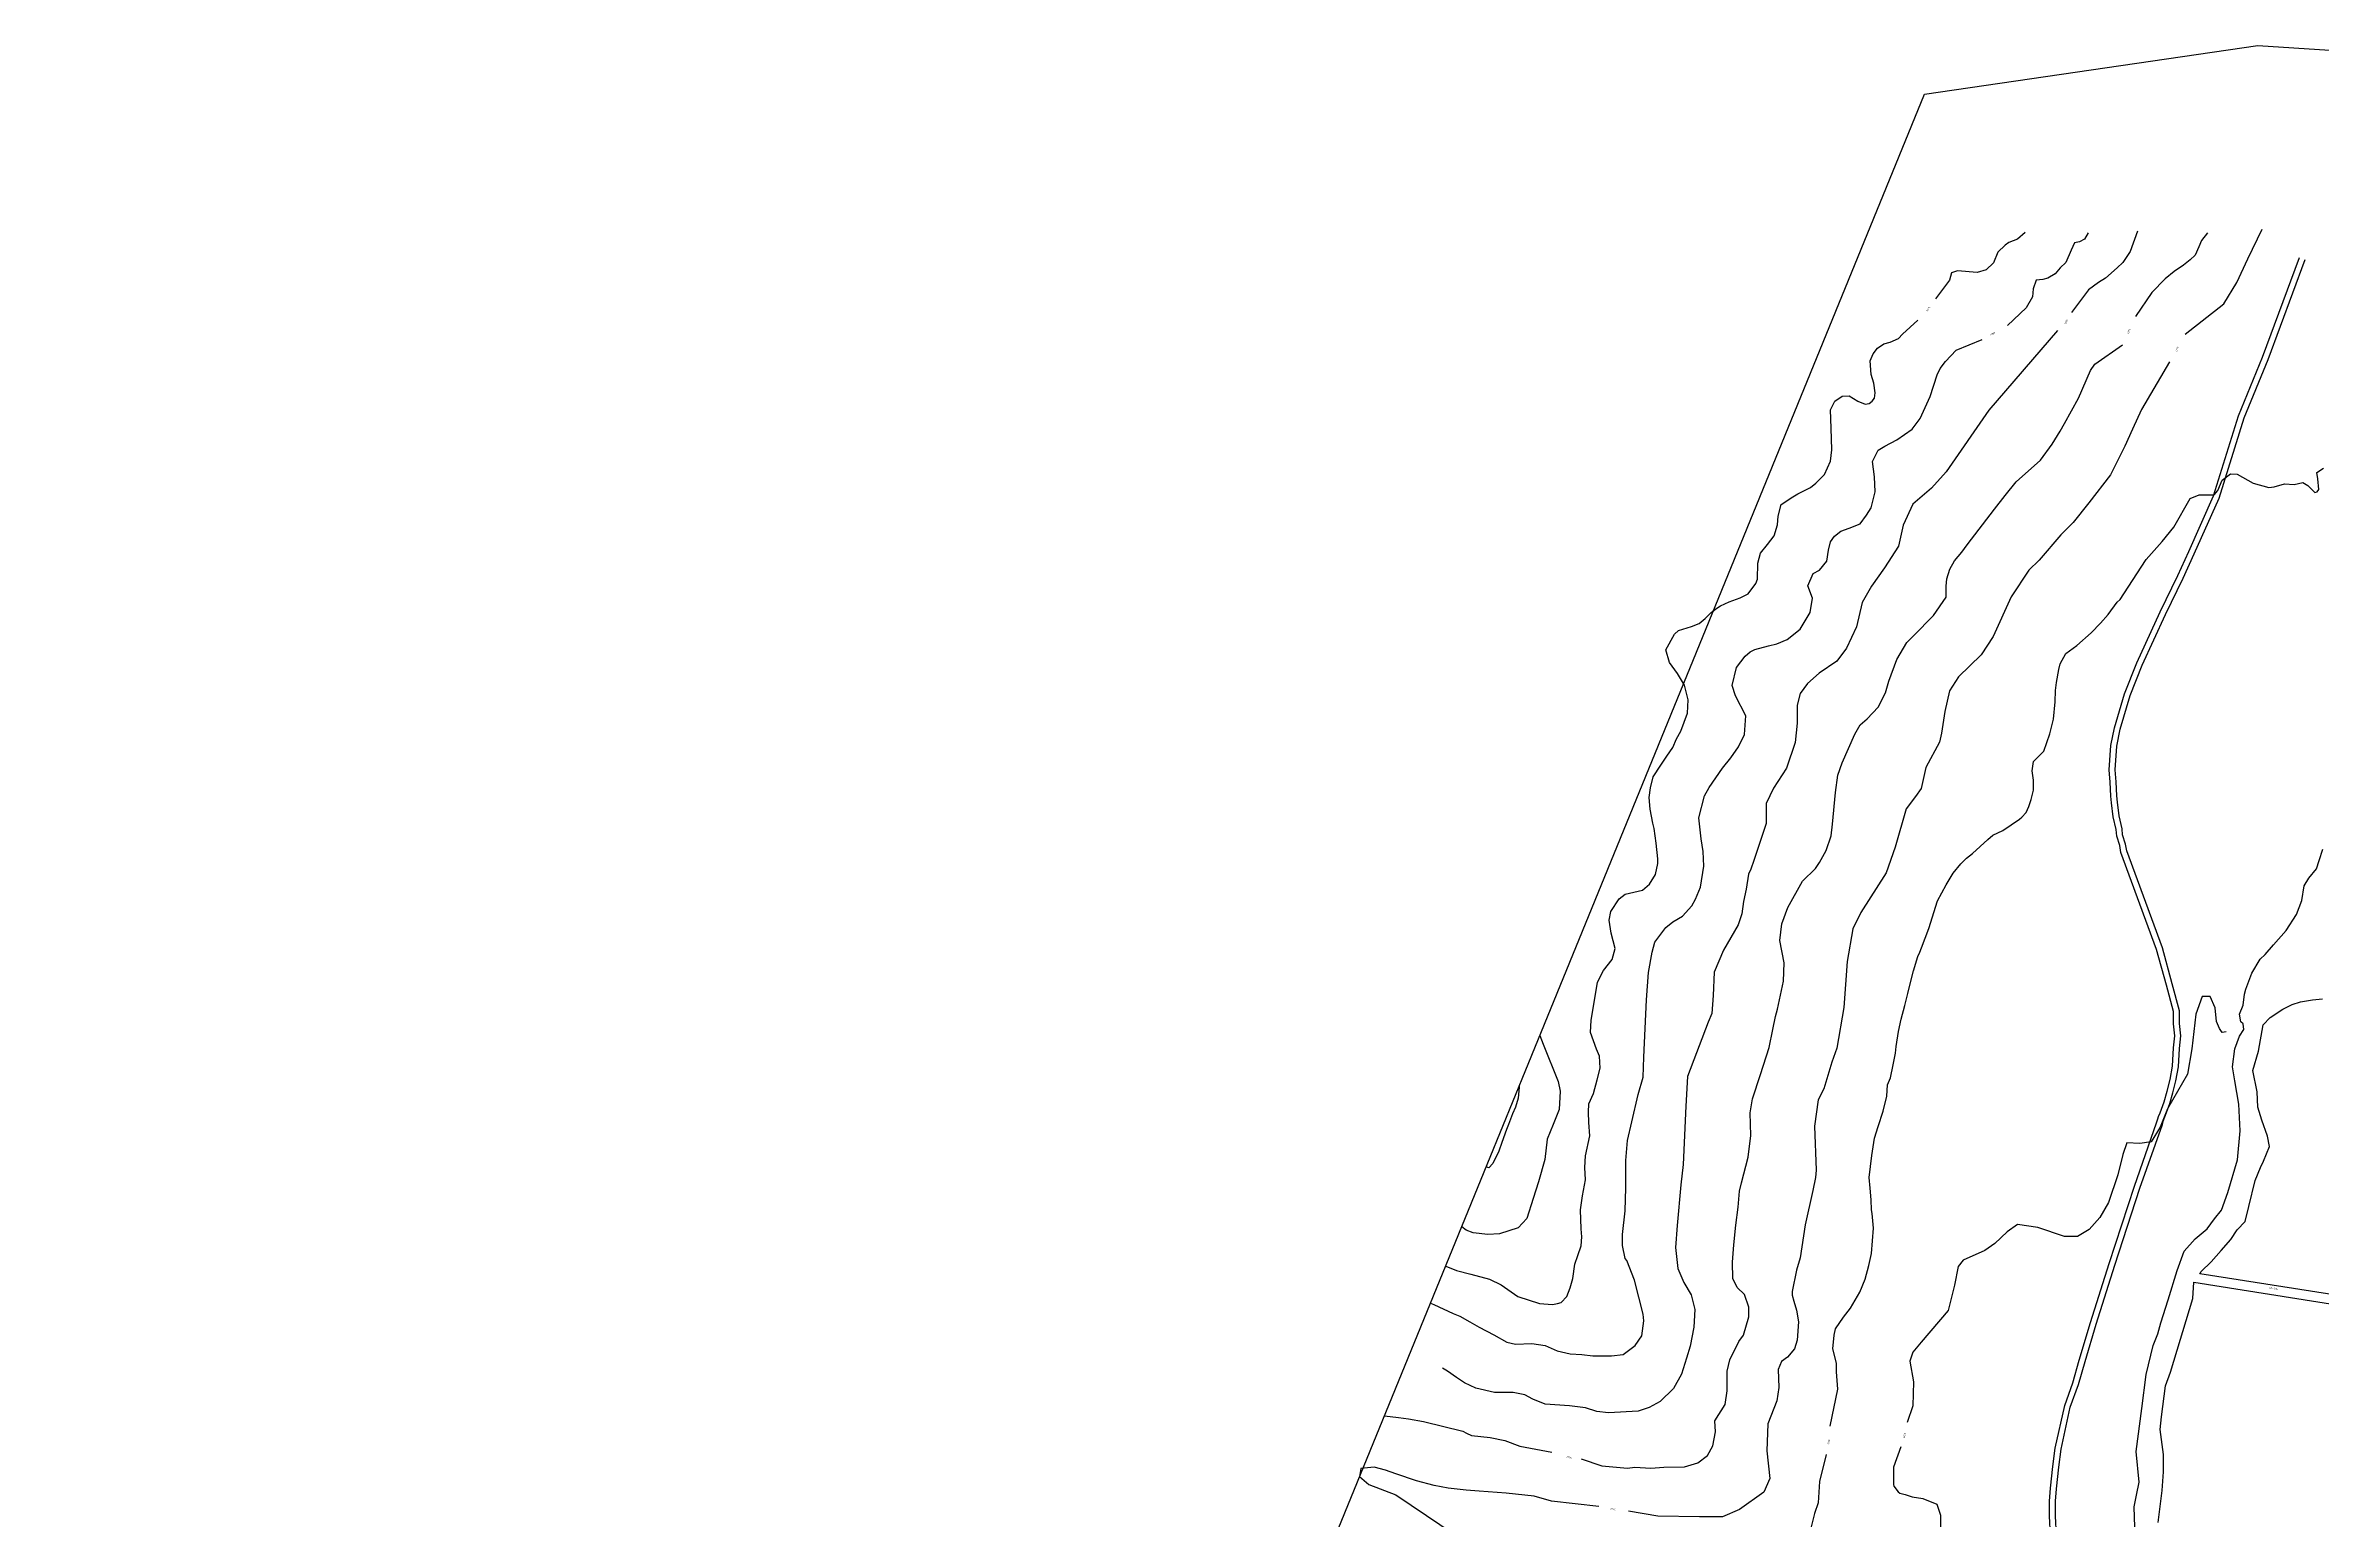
# Model space of a CAD drawing. Header units: inches. Extents: x 317537 to 321067, y 8681602 to 8686742.
# Drawn here: x 319039 to 320373, y 8685878 to 8686742 of the extents above; entities that cross this region are included whole.
import ezdxf
from ezdxf.enums import TextEntityAlignment as Align

# ---------------------------------------------------------------- set-up
doc = ezdxf.new("R2010")
doc.units = ezdxf.units.IN
doc.header["$MEASUREMENT"] = 0
for name, color, linetype in [('AVENIDAS', 56, 'Continuous'), ('CURVAS_DE_NIVEL', 8, 'Continuous'), ('CURVAS_DE_NIVEL_TEXT', 4, 'Continuous'), ('LIMITE_DISTRITO', 5, 'Continuous'), ('MANZANAS', 5, 'Continuous'), ('NOM_CALLES', 7, 'Continuous'), ('RIOS_QUEBRADAS', 4, 'Continuous')]:
    doc.layers.add(name, color=color, linetype=linetype)

msp = doc.modelspace()

# ---------------------------------------------------------------- linework, layer by layer
at = {"layer": 'AVENIDAS'}
for points in [[(320213.3, 8685869.3), (320212.7, 8685880.6), (320212.7, 8685889.5), (320213.3, 8685897.1), (320214.7, 8685909.7), (320216.1, 8685920.4), (320221.6, 8685945.4), (320226.4, 8685958.8), (320230.1, 8685972.1), (320236.7, 8685994.1), (320247.6, 8686028.7), (320262.4, 8686073.9), (320275.4, 8686111), (320276.1, 8686113.4), (320276.5, 8686114.7), (320277.5, 8686116.8), (320279.9, 8686123.3), (320281.6, 8686129.5), (320283.3, 8686136.3), (320284.7, 8686144.2), (320285.4, 8686154.8), (320286.1, 8686162), (320285.4, 8686168.9), (320285.4, 8686176.1), (320281.3, 8686191.5), (320275.4, 8686212.4), (320254.5, 8686269.3), (320253.8, 8686273.4), (320252.1, 8686278.9), (320251.8, 8686282.7), (320250, 8686290.2), (320249, 8686298.4), (320248.7, 8686302.2), (320248.3, 8686310.4), (320247.6, 8686317.6), (320248.7, 8686332), (320250.7, 8686342.3), (320256.6, 8686362.2), (320263.8, 8686380.4), (320277.5, 8686410.2), (320287.8, 8686431.4), (320294.3, 8686445.5), (320308.7, 8686478.1), (320323.4, 8686525), (320337.5, 8686559.3), (320359.1, 8686617.6)], [(320216.8, 8685869.4), (320216.2, 8685880.7), (320216.2, 8685889.4), (320216.8, 8685896.7), (320218.2, 8685909.3), (320219.5, 8685919.8), (320224.9, 8685944.4), (320229.7, 8685957.7), (320233.5, 8685971.2), (320240, 8685993), (320251, 8686027.6), (320265.7, 8686072.8), (320278.8, 8686109.9), (320279.5, 8686112.4), (320279.8, 8686113.5), (320280.7, 8686115.4), (320283.2, 8686122.2), (320285, 8686128.6), (320286.7, 8686135.6), (320288.2, 8686143.8), (320288.9, 8686154.5), (320289.6, 8686162), (320288.9, 8686169.1), (320288.9, 8686176.5), (320284.6, 8686192.4), (320278.8, 8686213.5), (320257.9, 8686270.2), (320257.2, 8686274.2), (320255.5, 8686279.6), (320255.2, 8686283.2), (320253.5, 8686290.8), (320252.5, 8686298.8), (320252.2, 8686302.5), (320251.8, 8686310.7), (320251.1, 8686317.7), (320252.1, 8686331.6), (320254.1, 8686341.5), (320259.9, 8686361.1), (320267, 8686379), (320280.6, 8686408.7), (320290.9, 8686429.9), (320297.5, 8686444.1), (320312, 8686476.8), (320326.7, 8686523.8), (320340.8, 8686558), (320362.4, 8686616.4)]]:
    msp.add_lwpolyline(points, dxfattribs=at)
at = {"layer": 'CURVAS_DE_NIVEL'}
for points in [[(320198.5, 8686632.2), (320193.9, 8686628.4), (320188.8, 8686626.4), (320186.8, 8686624.9), (320182.4, 8686620.8), (320180, 8686614.5), (320175.6, 8686610.4), (320170.3, 8686608.9), (320158.8, 8686609.9), (320155.4, 8686608.7), (320154.2, 8686604.3), (320145.9, 8686593.4)], [(320235.4, 8686632.1), (320233.3, 8686628.4), (320230.3, 8686626.8), (320227.4, 8686626.3), (320225.3, 8686622), (320222.2, 8686614.8), (320218.9, 8686611.5), (320216, 8686608), (320211.7, 8686605.5), (320208.8, 8686604.7), (320204.9, 8686604.3), (320203.2, 8686599.3), (320202.8, 8686594.6), (320199.1, 8686588.2), (320188.1, 8686577.9)], [(320264.2, 8686633), (320259.9, 8686621.2), (320255.7, 8686614.8), (320252.4, 8686611.6), (320245.6, 8686605.6), (320241.4, 8686603), (320235.5, 8686598.8), (320225.6, 8686585.4)], [(320305.3, 8686632.1), (320301.8, 8686627.6), (320300.2, 8686623.8), (320298, 8686619), (320295, 8686616.2), (320291.2, 8686613.2), (320285.7, 8686609.4), (320280.4, 8686605.2), (320272.6, 8686597.1), (320263.1, 8686583.1)], [(320292.2, 8686572.7), (320314.8, 8686590.6), (320322.4, 8686603), (320328.8, 8686616.9), (320337.3, 8686634.3)], [(320217.3, 8686575), (320177.1, 8686528.2), (320152.1, 8686492.2), (320143.6, 8686482.5), (320132.7, 8686473.2), (320127.1, 8686460.9), (320124.2, 8686448.7), (320116.1, 8686435.9), (320108.5, 8686425.3), (320103.1, 8686415.6), (320099.6, 8686401.3), (320093.8, 8686388.9), (320088.2, 8686381.3), (320077.8, 8686374.2), (320071, 8686368.2), (320066.7, 8686362.4), (320065, 8686355.6), (320065, 8686345), (320063.8, 8686333.6), (320058.6, 8686318.7), (320051.1, 8686306.9), (320046.8, 8686298), (320046.8, 8686286.2), (320044.3, 8686278.6), (320039.6, 8686264.5), (320037.9, 8686259.5), (320036.5, 8686256.6), (320035, 8686247.7), (320033.6, 8686240.5), (320032.5, 8686233.4), (320030.3, 8686227), (320021.8, 8686212.1), (320016.4, 8686199.1), (320015.8, 8686185.6), (320015, 8686174.9), (320012.9, 8686169.9), (320000.7, 8686138.2), (319999.8, 8686120.8), (319998.2, 8686086.5), (319996.9, 8686074.7), (319994.7, 8686050.9), (319993.6, 8686038), (319995.1, 8686025.6), (319998.6, 8686017.5), (320002.9, 8686010.3), (320005, 8686001.6), (320004.4, 8685991.3), (320002.3, 8685980.3), (320000.1, 8685973.2), (319997.2, 8685963.9), (319992.6, 8685955.4), (319984.7, 8685947.8), (319978.3, 8685944.3), (319971.9, 8685942.2), (319954.5, 8685941.1), (319947.7, 8685942), (319940.9, 8685944.1), (319931.6, 8685945.3), (319917.3, 8685946.3), (319910.1, 8685949.2), (319905.5, 8685951.7), (319898.7, 8685953), (319887.7, 8685953), (319876.8, 8685955.6), (319870.1, 8685958.8), (319865.4, 8685961.8), (319860.2, 8685965.6), (319857.3, 8685967.3)], [(319859.1, 8686027.1), (319865.4, 8686024.6), (319873.9, 8686022.4), (319884.8, 8686019.5), (319891.6, 8686016.1), (319901.4, 8686009.2), (319914, 8686005.1), (319921.6, 8686004.6), (319924.5, 8686005.1), (319926.7, 8686005.8), (319930.1, 8686009.2), (319932, 8686014.4), (319933.5, 8686019.9), (319934.7, 8686028.2), (319936.4, 8686033.3), (319938.4, 8686038.9), (319938.8, 8686044.3), (319938.4, 8686048.9), (319938.1, 8686060.1), (319939.3, 8686068.3), (319941, 8686077.6), (319940.5, 8686084.9), (319941, 8686091.7), (319943.5, 8686103.4), (319943, 8686111.1), (319942.7, 8686117.2), (319943, 8686122.1), (319945.7, 8686128.2), (319947.8, 8686136.2), (319949.6, 8686143), (319949.1, 8686150), (319947.4, 8686154.2), (319944, 8686163.9), (319944.4, 8686171), (319946.1, 8686181.4), (319948.1, 8686193.3), (319951.5, 8686200.1), (319956.6, 8686206.7), (319958.3, 8686213), (319956.1, 8686222), (319954.9, 8686229.6), (319955.9, 8686234.7), (319960.7, 8686242.2), (319964.2, 8686244.9), (319969.3, 8686246.1), (319974.4, 8686247.3), (319978.5, 8686250.7), (319981.9, 8686256.3), (319983.4, 8686262.9), (319983.4, 8686265.5), (319982.4, 8686274.8), (319981.2, 8686283.3), (319980.5, 8686286.5), (319978.8, 8686294.7), (319978.3, 8686301.5), (319979, 8686307.1), (319980.7, 8686313.5), (319985.1, 8686320.3), (319988.7, 8686325.6), (319992.1, 8686330.7), (319994.3, 8686335.8), (319996.8, 8686340.4), (320000.7, 8686350.9), (320001.1, 8686358.7), (319998.9, 8686367.2), (319994.8, 8686374), (319990.2, 8686380.6), (319988, 8686387.9), (319993.1, 8686397.1), (319995.5, 8686399.3), (320003.1, 8686401.5), (320007.5, 8686403.4), (320011.1, 8686406.3), (320014.5, 8686409.7), (320017.9, 8686412.4), (320020.1, 8686413.6), (320025.2, 8686416.1), (320031.6, 8686418.3), (320036.2, 8686420.7), (320040.8, 8686426.8), (320041.8, 8686429.4), (320042, 8686438.7), (320043.5, 8686444.5), (320047.6, 8686449.6), (320051.5, 8686454.7), (320053.5, 8686461.1), (320053.9, 8686466.2), (320055.6, 8686473), (320062.5, 8686477.6), (320065.4, 8686479.3), (320072.7, 8686482.9), (320075.8, 8686485.6), (320081, 8686490.5), (320084.4, 8686498.3), (320085.3, 8686505.1), (320084.8, 8686517.7), (320084.4, 8686528.4), (320087, 8686533.5), (320091.2, 8686536.4), (320095.3, 8686536.7), (320100.4, 8686533.5), (320104.8, 8686531.8), (320107.2, 8686532.1), (320108.9, 8686533.5), (320110.2, 8686535.2), (320110.6, 8686538.4), (320109.9, 8686544), (320108.2, 8686549.1), (320107.7, 8686557.1), (320109.4, 8686561.2), (320111.9, 8686564.6), (320115.7, 8686567.1), (320119.4, 8686568), (320124.3, 8686570.2), (320126.7, 8686572.7), (320135.6, 8686580.9)], [(319850.2, 8686005.3), (319852.2, 8686004.6), (319863.5, 8685999.4), (319867.4, 8685997.8), (319873.2, 8685994.5), (319878.8, 8685991.4), (319887.3, 8685986.9), (319894.9, 8685982.5), (319899.9, 8685981.3), (319909.6, 8685981.7), (319917.4, 8685980.5), (319924.4, 8685977.4), (319932.1, 8685975.7), (319938.9, 8685975.3), (319945.3, 8685974.5), (319956.2, 8685974.5), (319963, 8685975.3), (319970.1, 8685980.5), (319974, 8685986.2), (319975.2, 8685995.1), (319974.8, 8685999), (319969.7, 8686018.8), (319965.1, 8686030.4), (319964.3, 8686031.6), (319962.6, 8686039.1), (319962.6, 8686045.5), (319964.3, 8686059.5), (319964.7, 8686072.9), (319964.7, 8686089), (319965.5, 8686100.6), (319968.2, 8686111.5), (319971.9, 8686127.6), (319974.8, 8686137.7), (319975.2, 8686149.5), (319976.7, 8686182.9), (319977.9, 8686199), (319980, 8686211), (319981.6, 8686216.7), (319988, 8686225.4), (319992.2, 8686228.7), (319997.7, 8686232), (320003.3, 8686238), (320005.4, 8686241.9), (320008.3, 8686248.9), (320010.3, 8686261.3), (320009.9, 8686269.8), (320008.7, 8686277.2), (320007.4, 8686289.6), (320010.7, 8686302.4), (320013.4, 8686307.3), (320021.3, 8686318.7), (320026, 8686324.7), (320030.6, 8686331.1), (320034.1, 8686338.3), (320034.9, 8686349.2), (320028.9, 8686361), (320026.8, 8686367), (320029.5, 8686377.5), (320034.5, 8686384.3), (320037.4, 8686386.8), (320040.1, 8686388.2), (320048.1, 8686390.3), (320053.1, 8686391.5), (320059.1, 8686394), (320066.7, 8686400), (320072.5, 8686409.7), (320073.9, 8686418.1), (320071.2, 8686425.4), (320074.3, 8686432.6), (320078.1, 8686434.6), (320082.4, 8686439.8), (320083.2, 8686446.2), (320084.5, 8686451.2), (320086.9, 8686454.5), (320090.5, 8686457.5), (320095.4, 8686459.2), (320101.8, 8686461.7), (320105.5, 8686466.8), (320108.2, 8686471), (320110.7, 8686480.5), (320110.3, 8686489.3), (320109, 8686498.2), (320112.3, 8686504.8), (320116.3, 8686507.1), (320123.3, 8686510.8), (320132.2, 8686517.2), (320136.9, 8686523.4), (320142.9, 8686536.2), (320147, 8686549), (320148.7, 8686552.7), (320151.8, 8686556.8), (320158, 8686563.4), (320173.2, 8686569.7)], [(319938.5, 8685914.3), (319950.6, 8685910.1), (319965.6, 8685908.8), (319969.9, 8685909.3), (319979.2, 8685908.8), (319986.8, 8685909.3), (319998.9, 8685909.6), (320006.7, 8685911.8), (320012.5, 8685916.1), (320015.5, 8685921.9), (320017.2, 8685930), (320016.7, 8685936.4), (320022.7, 8685946), (320024, 8685954.1), (320024, 8685965.6), (320025.6, 8685972.2), (320030.8, 8685982.9), (320033.6, 8685986.7), (320036.6, 8685997.3), (320036.6, 8686003.1), (320034.1, 8686010.4), (320029.8, 8686014.6), (320027.3, 8686019.8), (320027, 8686029.4), (320027.8, 8686039.5), (320029.1, 8686051), (320030.3, 8686061.6), (320031.1, 8686070.9), (320032.4, 8686075.9), (320036.2, 8686090.8), (320037.9, 8686103.5), (320037.4, 8686116.9), (320038.7, 8686125), (320043.4, 8686139.3), (320048.5, 8686155.1), (320050.7, 8686165.6), (320052.2, 8686173.2), (320053.5, 8686177.5), (320057, 8686194), (320057.3, 8686204.6), (320054.8, 8686217.7), (320056, 8686227.4), (320059.5, 8686237.1), (320068, 8686252.4), (320075.6, 8686259.9), (320078.1, 8686263.4), (320081.9, 8686270.5), (320084.9, 8686279), (320085.7, 8686285.8), (320087.4, 8686304.4), (320088.7, 8686314.6), (320091.2, 8686321.7), (320098.8, 8686338.6), (320101.8, 8686344.1), (320106, 8686347.6), (320112.3, 8686354.4), (320116.6, 8686362.7), (320118.7, 8686369.5), (320123.4, 8686382.3), (320129.2, 8686392.3), (320133, 8686396.1), (320144.8, 8686408), (320152.1, 8686418.7), (320152.1, 8686425.3), (320152.6, 8686429.5), (320154.3, 8686435.1), (320157.1, 8686440.1), (320161.4, 8686445.2), (320164.4, 8686449.4), (320180.5, 8686470.2), (320186.8, 8686478.3), (320193.1, 8686486.3), (320207.5, 8686498.9), (320214.3, 8686508.4), (320219, 8686515.9), (320221.5, 8686520.5), (320229.6, 8686535.3), (320236.8, 8686551.4), (320239.3, 8686555.2), (320255.4, 8686566.6)], [(320282.9, 8686556.5), (320266.5, 8686528.7), (320261.3, 8686517.1), (320256.9, 8686507.2), (320248.5, 8686490.4), (320235.7, 8686474), (320226.5, 8686462.5), (320219.3, 8686455.3), (320206.6, 8686440.5), (320200.6, 8686434.5), (320190.2, 8686418.9), (320179.8, 8686395.8), (320172.6, 8686385), (320159.4, 8686372.2), (320154.2, 8686363.9), (320151.4, 8686351.9), (320149.4, 8686339.1), (320148.2, 8686333.9), (320140.2, 8686319.1), (320137.5, 8686306.8), (320134.3, 8686302), (320128.7, 8686294.8), (320122.3, 8686272.4), (320117.1, 8686257.3), (320102.3, 8686234.1), (320097.5, 8686224.5), (320094.3, 8686205.4), (320092.3, 8686178.6), (320088.2, 8686154.7), (320085.2, 8686146.5), (320080.6, 8686130.9), (320077.2, 8686124.5), (320075, 8686109), (320076, 8686083.2), (320075.6, 8686079), (320074.2, 8686071.4), (320069.6, 8686051.3), (320066.6, 8686031.9), (320064.6, 8686024.7), (320062.1, 8686012.2), (320062.1, 8686010), (320062.9, 8686006.6), (320064.6, 8686001.2), (320065.8, 8685994.4), (320065, 8685983.8), (320063.3, 8685978.7), (320059.2, 8685973.8), (320055.8, 8685971.2), (320053.9, 8685966.6), (320054.2, 8685956), (320053.1, 8685948.1), (320047.8, 8685934.8), (320047.1, 8685918.9), (320048.9, 8685902.7), (320045.5, 8685894.7), (320031.1, 8685884.5), (320021.3, 8685880.3), (320007.7, 8685880.3), (319983.4, 8685880.7), (319966.1, 8685883.5)], [(320084.3, 8685933.3), (320088.7, 8685955), (320087.9, 8685965.1), (320087.9, 8685970.3), (320085.8, 8685978.6), (320086.6, 8685986.7), (320087.4, 8685990.3), (320092, 8685997.1), (320096.2, 8686002.5), (320101.7, 8686011.9), (320104.8, 8686019.4), (320106.9, 8686027.5), (320108.4, 8686034.5), (320109.7, 8686049.3), (320108.9, 8686057.9), (320108.4, 8686060), (320108.2, 8686065.9), (320107.6, 8686072.7), (320107.1, 8686078.9), (320108.7, 8686091.9), (320110.2, 8686102), (320112.3, 8686108.8), (320115.4, 8686117.9), (320117.5, 8686126.5), (320117.8, 8686133.2), (320119.6, 8686137.4), (320121.2, 8686144.9), (320122.5, 8686151.7), (320123, 8686155.6), (320124.3, 8686164.4), (320125.8, 8686171.7), (320127.9, 8686179.7), (320129.7, 8686186.7), (320131.3, 8686193.2), (320133.1, 8686200), (320135.7, 8686208.3), (320136.8, 8686210.9), (320137.8, 8686213.5), (320142, 8686224.7), (320147.2, 8686241), (320152.1, 8686250.4), (320156.3, 8686257.1), (320160.7, 8686262.6), (320164.1, 8686266), (320167.7, 8686268.6), (320176.5, 8686276.9), (320179.6, 8686279.5), (320185.4, 8686282.1), (320195.2, 8686288.8), (320196.5, 8686289.9), (320199.1, 8686292.7), (320200.7, 8686296.1), (320202, 8686300.3), (320203.3, 8686305.7), (320203.3, 8686311.7), (320202.5, 8686317.1), (320203.3, 8686322.6), (320207.2, 8686326.5), (320209.3, 8686328.6), (320212.9, 8686338.7), (320215, 8686347.3), (320216, 8686357.4), (320216.3, 8686364.2), (320216.8, 8686368.8), (320218.1, 8686376.4), (320218.9, 8686379.7), (320222.3, 8686385.7), (320228.8, 8686390.4), (320237.1, 8686397.9), (320242.6, 8686403.6), (320247, 8686408.6), (320252.4, 8686415.9), (320254, 8686417.4), (320258.7, 8686424.7), (320269.3, 8686440.8), (320278.7, 8686451.4), (320285.5, 8686459.8), (320295.1, 8686476.6), (320300.3, 8686478.7), (320305.2, 8686478.7), (320309.1, 8686478.7), (320311.2, 8686481.3), (320313.8, 8686487.3), (320318.7, 8686490.9), (320322.6, 8686490.7), (320332, 8686485.5), (320341.1, 8686482.9), (320344.2, 8686483.4), (320350.4, 8686485.2), (320355.9, 8686484.7), (320361.1, 8686486), (320364, 8686484.2), (320368.1, 8686480), (320369.4, 8686480.5), (320370.5, 8686481.8), (320369.8, 8686488.1), (320369.3, 8686491.8), (320373.2, 8686494.2)], [(320316.1, 8686164.2), (320313.9, 8686163.9), (320312.2, 8686166.2), (320310.5, 8686170.4), (320309.7, 8686178.3), (320306.8, 8686185), (320302.1, 8686185), (320298.4, 8686174.6), (320296.1, 8686154.3), (320293.6, 8686139.4), (320281.8, 8686119.2), (320277.6, 8686108.5), (320272.2, 8686099.8), (320265.7, 8686098.9), (320257.9, 8686099.2), (320255.6, 8686092.5), (320252.8, 8686080.6), (320247.2, 8686064.3), (320242.1, 8686055.6), (320235.9, 8686048.6), (320229.1, 8686044.4), (320221.5, 8686044.4), (320205.8, 8686049.7), (320194, 8686051.4), (320188, 8686047.2), (320180.7, 8686040.4), (320174.8, 8686036.2), (320162.1, 8686030.6), (320159.3, 8686026.9), (320157.1, 8686015.9), (320153.4, 8686001), (320137.6, 8685982.5), (320132.6, 8685976.6), (320130.9, 8685971.5), (320133.1, 8685959.4), (320132.6, 8685945.3), (320129.3, 8685935.6)], [(319914.3, 8686162.2), (319916.2, 8686157.1), (319925, 8686135.2), (319926.2, 8686129.6), (319925.5, 8686118.7), (319922.1, 8686109.9), (319918.6, 8686101.4), (319917.2, 8686089.5), (319913.5, 8686076.4), (319910.4, 8686066.6), (319906.7, 8686055), (319901.6, 8686049.4), (319890.7, 8686046), (319883.8, 8686045.5), (319875.3, 8686046.5), (319871.2, 8686048.2), (319868.5, 8686050.1)], [(319902.1, 8686132.4), (319902.1, 8686131.8), (319901.6, 8686125.5), (319899.9, 8686120.1), (319898.2, 8686116.2), (319895.8, 8686109.9), (319894.8, 8686107), (319891.9, 8686099.5), (319890.2, 8686094.4), (319886.8, 8686087.1), (319884.3, 8686084.6), (319882.8, 8686085.2)], [(319823.3, 8685939.5), (319831.4, 8685938.5), (319837.4, 8685937.7), (319846.2, 8685936), (319869.2, 8685930.4), (319871.3, 8685929.2), (319874.3, 8685927.9), (319885.2, 8685926.7), (319893.7, 8685924.9), (319902.5, 8685921.6), (319921.2, 8685918.2)], [(320125.6, 8685921.2), (320121.3, 8685909.3), (320121.3, 8685899.2), (320121.6, 8685898.3), (320124.1, 8685895), (320125, 8685894.1), (320128.1, 8685893.3), (320132.3, 8685891.9), (320138.5, 8685891), (320146.7, 8685887.7), (320148.9, 8685881.2), (320148.6, 8685866.8)], [(319948.7, 8685886.3), (319921, 8685889.4), (319911, 8685892.4), (319894.5, 8685894.1), (319878.8, 8685895.3), (319871.2, 8685895.8), (319860.6, 8685897), (319852.3, 8685898.7), (319842, 8685901.3), (319829.9, 8685905.5), (319823.9, 8685907.6), (319817.2, 8685909.3), (319809.5, 8685908.5), (319808.7, 8685903.8), (319814.2, 8685899.2), (319829.9, 8685893.2), (319847.9, 8685881.1), (319886.9, 8685854.8)], [(320082, 8685916.7), (320078, 8685901), (320077.2, 8685888.5), (320075.1, 8685882.3), (320072.5, 8685872.1)]]:
    msp.add_lwpolyline(points, dxfattribs=at)
at = {"layer": 'LIMITE_DISTRITO'}
msp.add_lwpolyline([(319039.2, 8684738), (319583.3, 8685296.9), (319651.6, 8685519.6), (320139.6, 8686713.3), (320334.8, 8686741.8), (321066.9, 8686694.4), (320832.7, 8685585.9), (320413, 8684524.8)], dxfattribs=at)
at = {"layer": 'MANZANAS'}
for points in [[(320563.7, 8685981.3), (320300.8, 8686022.5), (320301.6, 8686023.9), (320307.3, 8686029.5), (320313.3, 8686036.3), (320318.9, 8686042.7), (320322.7, 8686048.3), (320327.2, 8686053.2), (320329.5, 8686061.9), (320333.2, 8686077.3), (320336.2, 8686084.8), (320338.1, 8686088.6), (320341.5, 8686097.2), (320340.4, 8686103.2), (320337, 8686112.6), (320334.7, 8686120.2), (320334.4, 8686129.2), (320331.7, 8686141.6), (320335.1, 8686152.9), (320337.9, 8686168.3), (320341.9, 8686172.7), (320349.3, 8686177.6), (320354.8, 8686180.3), (320359.7, 8686181.8), (320366.7, 8686183), (320372.6, 8686183.5)], [(320276.4, 8685876.9), (320278.7, 8685895.7), (320279.4, 8685906.6), (320279.4, 8685916.8), (320277.5, 8685931.4), (320278.3, 8685938.9), (320280.6, 8685957), (320283.6, 8685964.9), (320296.7, 8686008.1), (320297.2, 8686017.7), (320531, 8685980.6)]]:
    msp.add_lwpolyline(points, dxfattribs=at)
at = {"layer": 'RIOS_QUEBRADAS'}
msp.add_lwpolyline([(320262.6, 8685874.2), (320262.2, 8685886.2), (320263.7, 8685893), (320265.2, 8685900.5), (320263.4, 8685918.6), (320266.7, 8685943.8), (320269.4, 8685963.7), (320273.5, 8685980.6), (320276.1, 8685987.4), (320278, 8685993.8), (320282.2, 8686007.3), (320287.4, 8686024.6), (320291.6, 8686035.9), (320298, 8686043), (320305.1, 8686049), (320309.3, 8686054.7), (320313.4, 8686059.9), (320317.2, 8686070.1), (320322.8, 8686089.3), (320324.3, 8686106.2), (320323.6, 8686122), (320321.3, 8686135.5), (320319.8, 8686143.8), (320321.3, 8686154.3), (320323.9, 8686161.8), (320326.6, 8686165.6), (320326.2, 8686169), (320324.7, 8686170.1), (320323.9, 8686174.6), (320326.2, 8686179.9), (320326.9, 8686186.3), (320327.7, 8686189.3), (320331.1, 8686198.7), (320336, 8686206.9), (320339, 8686209.6), (320343.9, 8686215.2), (320351.4, 8686223.5), (320357.4, 8686232.9), (320360.4, 8686241.2), (320361.9, 8686249.8), (320364.6, 8686254.3), (320369.1, 8686259.6), (320370.6, 8686264.5), (320372.8, 8686271.2)], dxfattribs=at)

# ---------------------------------------------------------------- texts
at = {"layer": 'CURVAS_DE_NIVEL_TEXT'}
for s, rotation, p in [('1275', 49.018, (320141.6, 8686587.4)), ('1250', 21.686, (320179.4, 8686573.1)), ('1225', 70.0006, (320222.4, 8686580)), ('1200', 70.0006, (320259.1, 8686574.4)), ('1175', 70.0006, (320287.4, 8686563.9)), ('1150', 77.2201, (320083.4, 8685924.1)), ('1125', 77.2201, (320127.7, 8685927.9)), ('1220', 345.8688, (319931.3, 8685915.1)), ('1175', 350.4622, (319957.1, 8685884.8))]:
    msp.add_text(s, height=1, rotation=rotation, dxfattribs=at).set_placement(p, align=Align.MIDDLE)
at = {"layer": 'NOM_CALLES'}
msp.add_text('CA. S/N', height=1, rotation=349.4628, dxfattribs=at).set_placement((320343.8, 8686014.1), align=Align.MIDDLE)

doc.saveas('drawing.dxf')
